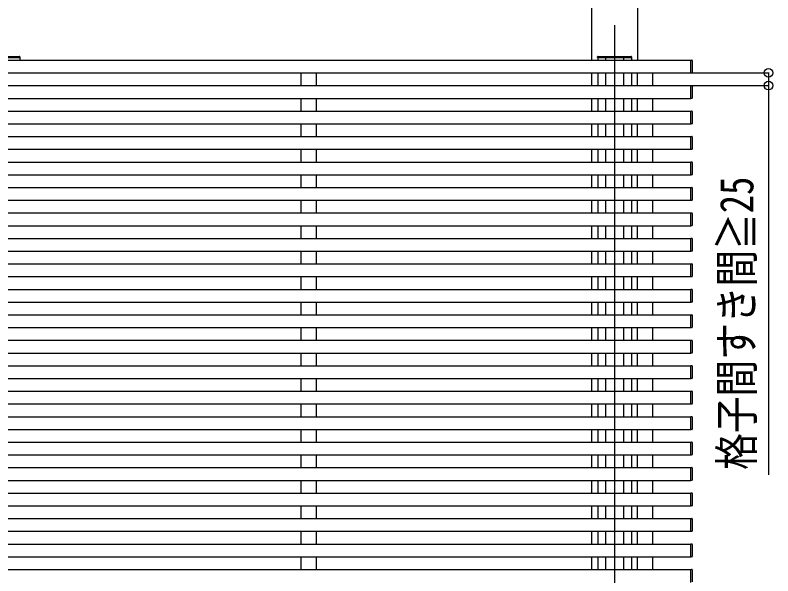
# Model space of a CAD drawing. Units: millimetres, scale not verified. Extents: x -8410 to 8410, y -5940 to 5940.
# Drawn here: x -3212 to -1723, y -2186 to -1086 of the extents above; entities that cross this region are included whole.
import ezdxf
from ezdxf.enums import TextEntityAlignment as Align

# ---------------------------------------------------------------- set-up
doc = ezdxf.new("R2010")
doc.units = ezdxf.units.MM
doc.header["$LTSCALE"] = 30
for name, color, linetype in [('0-2_YKK_12', 2, 'Continuous'), ('0-3_YKK_13', 4, 'Continuous'), ('0-4_YKK_A1', 4, 'Continuous'), ('0-5_YKK_D', 6, 'Continuous')]:
    doc.layers.add(name, color=color, linetype=linetype)
doc.styles.add('ＭＳ ゴシック', font='')
doc.styles.get('ＭＳ ゴシック').set_extended_font_data('MS Gothic')

msp = doc.modelspace()

# ---------------------------------------------------------------- linework, layer by layer
at = {"layer": '0-2_YKK_12'}
msp.add_line((-2033.79, -1105.26), (-2033.79, -4119.37), dxfattribs=at)
at = {"layer": '0-3_YKK_13'}
for p, q in [((-3267.79, -1168.97), (-3203.79, -1168.97)), ((-3267.7, -1166.47), (-3203.88, -1166.47)), ((-3203.88, -1166.47), (-3203.38, -1166.47)), ((-3202.29, -1168.97), (-3203.79, -1168.97)), ((-3202.39, -1167.41), (-3202.29, -1168.97)), ((-2066.2, -1166.47), (-2065.7, -1166.47)), ((-2065.79, -1168.97), (-2001.79, -1168.97)), ((-2065.7, -1166.47), (-2001.88, -1166.47)), ((-2001.88, -1166.47), (-2001.38, -1166.47)), ((-2000.29, -1168.97), (-2001.79, -1168.97)), ((-2000.39, -1167.41), (-2000.29, -1168.97))]:
    msp.add_line(p, q, dxfattribs=at)
msp.add_lwpolyline([(-2065.79, -1168.97), (-2067.29, -1168.97), (-2067.19, -1167.41)], dxfattribs=at)
for centre, start, end in [((-3203.38, -1167.47), 3.5, 90), ((-2066.2, -1167.47), 90, 176.5), ((-2001.38, -1167.47), 3.5, 90)]:
    msp.add_arc(centre, 1, start, end, dxfattribs=at)
at = {"layer": '0-4_YKK_A1'}
for p, q in [((-2078.99, -754.48), (-2078.99, -1173.97)), ((-1988.59, -754.48), (-1988.59, -1173.97)), ((-4587.79, -1173.97), (-1883.79, -1173.97)), ((-3202.79, -1168.97), (-3202.79, -1173.97)), ((-2066.79, -1168.97), (-2066.79, -1173.97)), ((-2051.29, -1168.97), (-2051.29, -1173.97)), ((-2016.29, -1168.97), (-2016.29, -1173.97)), ((-2000.79, -1168.97), (-2000.79, -1173.97)), ((-1883.79, -1199.27), (-1883.79, -1174.97)), ((-1881.29, -1174.76), (-1881.29, -1175.06)), ((-1881.29, -1175.06), (-1881.29, -1198.18)), ((-4587.79, -1198.97), (-1883.79, -1198.97)), ((-2649.79, -1223.97), (-2649.79, -1198.97)), ((-2619.79, -1223.97), (-2619.79, -1198.97)), ((-2078.99, -1198.97), (-2078.99, -1223.97)), ((-2066.79, -1198.97), (-2066.79, -1223.97)), ((-2051.29, -1198.97), (-2051.29, -1223.97)), ((-2016.29, -1198.97), (-2016.29, -1223.97)), ((-2000.79, -1198.97), (-2000.79, -1223.97)), ((-1988.59, -1223.97), (-1988.59, -1198.97)), ((-1958.59, -1223.97), (-1958.59, -1198.97)), ((-1883.79, -1199.27), (-1883.79, -1197.97)), ((-1882.23, -1199.18), (-1883.79, -1199.27)), ((-1881.29, -1197.88), (-1881.29, -1198.18)), ((-4587.79, -1223.97), (-1883.79, -1223.97)), ((-1883.79, -1249.27), (-1883.79, -1224.97)), ((-1881.29, -1224.76), (-1881.29, -1225.06)), ((-1881.29, -1225.06), (-1881.29, -1248.18)), ((-4587.79, -1248.97), (-1883.79, -1248.97)), ((-2649.79, -1273.97), (-2649.79, -1248.97)), ((-2619.79, -1273.97), (-2619.79, -1248.97)), ((-2078.99, -1248.97), (-2078.99, -1273.97)), ((-2066.79, -1248.97), (-2066.79, -1273.97)), ((-2051.29, -1248.97), (-2051.29, -1273.97)), ((-2016.29, -1248.97), (-2016.29, -1273.97)), ((-2000.79, -1248.97), (-2000.79, -1273.97)), ((-1988.59, -1273.97), (-1988.59, -1248.97)), ((-1958.59, -1273.97), (-1958.59, -1248.97)), ((-1883.79, -1249.27), (-1883.79, -1247.97)), ((-1882.23, -1249.18), (-1883.79, -1249.27)), ((-1881.29, -1247.88), (-1881.29, -1248.18)), ((-4587.79, -1273.97), (-1883.79, -1273.97)), ((-1883.79, -1299.27), (-1883.79, -1274.97)), ((-1881.29, -1274.76), (-1881.29, -1275.06)), ((-1881.29, -1275.06), (-1881.29, -1298.18)), ((-4587.79, -1298.97), (-1883.79, -1298.97)), ((-2649.79, -1323.97), (-2649.79, -1298.97)), ((-2619.79, -1323.97), (-2619.79, -1298.97)), ((-2078.99, -1298.97), (-2078.99, -1323.97)), ((-2066.79, -1298.97), (-2066.79, -1323.97)), ((-2051.29, -1298.97), (-2051.29, -1323.97)), ((-2016.29, -1298.97), (-2016.29, -1323.97)), ((-2000.79, -1298.97), (-2000.79, -1323.97)), ((-1988.59, -1323.97), (-1988.59, -1298.97)), ((-1958.59, -1323.97), (-1958.59, -1298.97)), ((-1883.79, -1299.27), (-1883.79, -1297.97)), ((-1882.23, -1299.18), (-1883.79, -1299.27)), ((-1881.29, -1297.88), (-1881.29, -1298.18)), ((-4587.79, -1323.97), (-1883.79, -1323.97)), ((-1883.79, -1349.27), (-1883.79, -1324.97)), ((-1881.29, -1324.76), (-1881.29, -1325.06)), ((-1881.29, -1325.06), (-1881.29, -1348.18)), ((-4587.79, -1348.97), (-1883.79, -1348.97)), ((-2649.79, -1373.97), (-2649.79, -1348.97)), ((-2619.79, -1373.97), (-2619.79, -1348.97)), ((-2078.99, -1348.97), (-2078.99, -1373.97)), ((-2066.79, -1348.97), (-2066.79, -1373.97)), ((-2051.29, -1348.97), (-2051.29, -1373.97)), ((-2016.29, -1348.97), (-2016.29, -1373.97)), ((-2000.79, -1348.97), (-2000.79, -1373.97)), ((-1988.59, -1373.97), (-1988.59, -1348.97)), ((-1958.59, -1373.97), (-1958.59, -1348.97)), ((-1883.79, -1349.27), (-1883.79, -1347.97)), ((-1882.23, -1349.18), (-1883.79, -1349.27)), ((-1881.29, -1347.88), (-1881.29, -1348.18)), ((-4587.79, -1373.97), (-1883.79, -1373.97)), ((-1883.79, -1399.27), (-1883.79, -1374.97)), ((-1881.29, -1374.76), (-1881.29, -1375.06)), ((-1881.29, -1375.06), (-1881.29, -1398.18)), ((-4587.79, -1398.97), (-1883.79, -1398.97)), ((-2649.79, -1423.97), (-2649.79, -1398.97)), ((-2619.79, -1423.97), (-2619.79, -1398.97)), ((-2078.99, -1398.97), (-2078.99, -1423.97)), ((-2066.79, -1398.97), (-2066.79, -1423.97)), ((-2051.29, -1398.97), (-2051.29, -1423.97)), ((-2016.29, -1398.97), (-2016.29, -1423.97)), ((-2000.79, -1398.97), (-2000.79, -1423.97)), ((-1988.59, -1423.97), (-1988.59, -1398.97)), ((-1958.59, -1423.97), (-1958.59, -1398.97)), ((-1883.79, -1399.27), (-1883.79, -1397.97)), ((-1882.23, -1399.18), (-1883.79, -1399.27)), ((-1881.29, -1397.88), (-1881.29, -1398.18)), ((-4587.79, -1423.97), (-1883.79, -1423.97)), ((-1883.79, -1449.27), (-1883.79, -1424.97)), ((-1881.29, -1424.76), (-1881.29, -1425.06)), ((-1881.29, -1425.06), (-1881.29, -1448.18)), ((-4587.79, -1448.97), (-1883.79, -1448.97)), ((-2649.79, -1473.97), (-2649.79, -1448.97)), ((-2619.79, -1473.97), (-2619.79, -1448.97)), ((-2078.99, -1448.97), (-2078.99, -1473.97)), ((-2066.79, -1448.97), (-2066.79, -1473.97)), ((-2051.29, -1448.97), (-2051.29, -1473.97)), ((-2016.29, -1448.97), (-2016.29, -1473.97)), ((-2000.79, -1448.97), (-2000.79, -1473.97)), ((-1988.59, -1473.97), (-1988.59, -1448.97)), ((-1958.59, -1473.97), (-1958.59, -1448.97)), ((-1883.79, -1449.27), (-1883.79, -1447.97)), ((-1882.23, -1449.18), (-1883.79, -1449.27)), ((-1881.29, -1447.88), (-1881.29, -1448.18)), ((-4587.79, -1473.97), (-1883.79, -1473.97)), ((-1883.79, -1499.27), (-1883.79, -1474.97)), ((-1881.29, -1474.76), (-1881.29, -1475.06)), ((-1881.29, -1475.06), (-1881.29, -1498.18)), ((-4587.79, -1498.97), (-1883.79, -1498.97)), ((-2649.79, -1523.97), (-2649.79, -1498.97)), ((-2619.79, -1523.97), (-2619.79, -1498.97)), ((-2078.99, -1498.97), (-2078.99, -1523.97)), ((-2066.79, -1498.97), (-2066.79, -1523.97)), ((-2051.29, -1498.97), (-2051.29, -1523.97)), ((-2016.29, -1498.97), (-2016.29, -1523.97)), ((-2000.79, -1498.97), (-2000.79, -1523.97)), ((-1988.59, -1523.97), (-1988.59, -1498.97)), ((-1958.59, -1523.97), (-1958.59, -1498.97)), ((-1883.79, -1499.27), (-1883.79, -1497.97)), ((-1882.23, -1499.18), (-1883.79, -1499.27)), ((-1881.29, -1497.88), (-1881.29, -1498.18)), ((-4587.79, -1523.97), (-1883.79, -1523.97)), ((-1883.79, -1549.27), (-1883.79, -1524.97)), ((-1881.29, -1524.76), (-1881.29, -1525.06)), ((-1881.29, -1525.06), (-1881.29, -1548.18)), ((-1883.79, -1549.27), (-1883.79, -1547.97)), ((-1881.29, -1547.88), (-1881.29, -1548.18)), ((-4587.79, -1548.97), (-1883.79, -1548.97)), ((-2649.79, -1573.97), (-2649.79, -1548.97)), ((-2619.79, -1573.97), (-2619.79, -1548.97)), ((-2078.99, -1548.97), (-2078.99, -1573.97)), ((-2066.79, -1548.97), (-2066.79, -1573.97)), ((-2051.29, -1548.97), (-2051.29, -1573.97)), ((-2016.29, -1548.97), (-2016.29, -1573.97)), ((-2000.79, -1548.97), (-2000.79, -1573.97)), ((-1988.59, -1573.97), (-1988.59, -1548.97)), ((-1958.59, -1573.97), (-1958.59, -1548.97)), ((-1882.23, -1549.18), (-1883.79, -1549.27)), ((-4587.79, -1573.97), (-1883.79, -1573.97)), ((-1883.79, -1599.27), (-1883.79, -1574.97)), ((-1881.29, -1574.76), (-1881.29, -1575.06)), ((-1881.29, -1575.06), (-1881.29, -1598.18)), ((-4587.79, -1598.97), (-1883.79, -1598.97)), ((-2649.79, -1623.97), (-2649.79, -1598.97)), ((-2619.79, -1623.97), (-2619.79, -1598.97)), ((-2078.99, -1598.97), (-2078.99, -1623.97)), ((-2066.79, -1598.97), (-2066.79, -1623.97)), ((-2051.29, -1598.97), (-2051.29, -1623.97)), ((-2016.29, -1598.97), (-2016.29, -1623.97)), ((-2000.79, -1598.97), (-2000.79, -1623.97)), ((-1988.59, -1623.97), (-1988.59, -1598.97)), ((-1958.59, -1623.97), (-1958.59, -1598.97)), ((-1883.79, -1599.27), (-1883.79, -1597.97)), ((-1882.23, -1599.18), (-1883.79, -1599.27)), ((-1881.29, -1597.88), (-1881.29, -1598.18)), ((-4587.79, -1623.97), (-1883.79, -1623.97)), ((-1883.79, -1649.27), (-1883.79, -1624.97)), ((-1881.29, -1624.76), (-1881.29, -1625.06)), ((-1881.29, -1625.06), (-1881.29, -1648.18)), ((-4587.79, -1648.97), (-1883.79, -1648.97)), ((-2649.79, -1673.97), (-2649.79, -1648.97)), ((-2619.79, -1673.97), (-2619.79, -1648.97)), ((-2078.99, -1648.97), (-2078.99, -1673.97)), ((-2066.79, -1648.97), (-2066.79, -1673.97)), ((-2051.29, -1648.97), (-2051.29, -1673.97)), ((-2016.29, -1648.97), (-2016.29, -1673.97)), ((-2000.79, -1648.97), (-2000.79, -1673.97)), ((-1988.59, -1673.97), (-1988.59, -1648.97)), ((-1958.59, -1673.97), (-1958.59, -1648.97)), ((-1883.79, -1649.27), (-1883.79, -1647.97)), ((-1882.23, -1649.18), (-1883.79, -1649.27)), ((-1881.29, -1647.88), (-1881.29, -1648.18)), ((-4587.79, -1673.97), (-1883.79, -1673.97)), ((-1883.79, -1699.27), (-1883.79, -1674.97)), ((-1881.29, -1674.76), (-1881.29, -1675.06)), ((-1881.29, -1675.06), (-1881.29, -1698.18)), ((-4587.79, -1698.97), (-1883.79, -1698.97)), ((-2649.79, -1723.97), (-2649.79, -1698.97)), ((-2619.79, -1723.97), (-2619.79, -1698.97)), ((-2078.99, -1698.97), (-2078.99, -1723.97)), ((-2066.79, -1698.97), (-2066.79, -1723.97)), ((-2051.29, -1698.97), (-2051.29, -1723.97)), ((-2016.29, -1698.97), (-2016.29, -1723.97)), ((-2000.79, -1698.97), (-2000.79, -1723.97)), ((-1988.59, -1723.97), (-1988.59, -1698.97)), ((-1958.59, -1723.97), (-1958.59, -1698.97)), ((-1883.79, -1699.27), (-1883.79, -1697.97)), ((-1882.23, -1699.18), (-1883.79, -1699.27)), ((-1881.29, -1697.88), (-1881.29, -1698.18)), ((-4587.79, -1723.97), (-1883.79, -1723.97)), ((-1883.79, -1749.27), (-1883.79, -1724.97)), ((-1881.29, -1724.76), (-1881.29, -1725.06)), ((-1881.29, -1725.06), (-1881.29, -1748.18)), ((-4587.79, -1748.97), (-1883.79, -1748.97)), ((-2649.79, -1773.97), (-2649.79, -1748.97)), ((-2619.79, -1773.97), (-2619.79, -1748.97)), ((-2078.99, -1748.97), (-2078.99, -1773.97)), ((-2066.79, -1748.97), (-2066.79, -1773.97)), ((-2051.29, -1748.97), (-2051.29, -1773.97)), ((-2016.29, -1748.97), (-2016.29, -1773.97)), ((-2000.79, -1748.97), (-2000.79, -1773.97)), ((-1988.59, -1773.97), (-1988.59, -1748.97)), ((-1958.59, -1773.97), (-1958.59, -1748.97)), ((-1883.79, -1749.27), (-1883.79, -1747.97)), ((-1882.23, -1749.18), (-1883.79, -1749.27)), ((-1881.29, -1747.88), (-1881.29, -1748.18)), ((-4587.79, -1773.97), (-1883.79, -1773.97)), ((-1883.79, -1799.27), (-1883.79, -1774.97)), ((-1881.29, -1774.76), (-1881.29, -1775.06)), ((-1881.29, -1775.06), (-1881.29, -1798.18)), ((-4587.79, -1798.97), (-1883.79, -1798.97)), ((-2649.79, -1823.97), (-2649.79, -1798.97)), ((-2619.79, -1823.97), (-2619.79, -1798.97)), ((-2078.99, -1798.97), (-2078.99, -1823.97)), ((-2066.79, -1798.97), (-2066.79, -1823.97)), ((-2051.29, -1798.97), (-2051.29, -1823.97)), ((-2016.29, -1798.97), (-2016.29, -1823.97)), ((-2000.79, -1798.97), (-2000.79, -1823.97)), ((-1988.59, -1823.97), (-1988.59, -1798.97)), ((-1958.59, -1823.97), (-1958.59, -1798.97)), ((-1883.79, -1799.27), (-1883.79, -1797.97)), ((-1882.23, -1799.18), (-1883.79, -1799.27)), ((-1881.29, -1797.88), (-1881.29, -1798.18)), ((-4587.79, -1823.97), (-1883.79, -1823.97)), ((-1883.79, -1849.27), (-1883.79, -1824.97)), ((-1881.29, -1824.76), (-1881.29, -1825.06)), ((-1881.29, -1825.06), (-1881.29, -1848.18)), ((-4587.79, -1848.97), (-1883.79, -1848.97)), ((-2649.79, -1873.97), (-2649.79, -1848.97)), ((-2619.79, -1873.97), (-2619.79, -1848.97)), ((-2078.99, -1848.97), (-2078.99, -1873.97)), ((-2066.79, -1848.97), (-2066.79, -1873.97)), ((-2051.29, -1848.97), (-2051.29, -1873.97)), ((-2016.29, -1848.97), (-2016.29, -1873.97)), ((-2000.79, -1848.97), (-2000.79, -1873.97)), ((-1988.59, -1873.97), (-1988.59, -1848.97)), ((-1958.59, -1873.97), (-1958.59, -1848.97)), ((-1883.79, -1849.27), (-1883.79, -1847.97)), ((-1882.23, -1849.18), (-1883.79, -1849.27)), ((-1881.29, -1847.88), (-1881.29, -1848.18)), ((-4587.79, -1873.97), (-1883.79, -1873.97)), ((-1883.79, -1899.27), (-1883.79, -1874.97)), ((-1881.29, -1874.76), (-1881.29, -1875.06)), ((-1881.29, -1875.06), (-1881.29, -1898.18)), ((-4587.79, -1898.97), (-1883.79, -1898.97)), ((-2649.79, -1923.97), (-2649.79, -1898.97)), ((-2619.79, -1923.97), (-2619.79, -1898.97)), ((-2078.99, -1898.97), (-2078.99, -1923.97)), ((-2066.79, -1898.97), (-2066.79, -1923.97)), ((-2051.29, -1898.97), (-2051.29, -1923.97)), ((-2016.29, -1898.97), (-2016.29, -1923.97)), ((-2000.79, -1898.97), (-2000.79, -1923.97)), ((-1988.59, -1923.97), (-1988.59, -1898.97)), ((-1958.59, -1923.97), (-1958.59, -1898.97)), ((-1883.79, -1899.27), (-1883.79, -1897.97)), ((-1882.23, -1899.18), (-1883.79, -1899.27)), ((-1881.29, -1897.88), (-1881.29, -1898.18)), ((-4587.79, -1923.97), (-1883.79, -1923.97)), ((-1883.79, -1949.27), (-1883.79, -1924.97)), ((-1881.29, -1924.76), (-1881.29, -1925.06)), ((-1881.29, -1925.06), (-1881.29, -1948.18)), ((-4587.79, -1948.97), (-1883.79, -1948.97)), ((-2649.79, -1973.97), (-2649.79, -1948.97)), ((-2619.79, -1973.97), (-2619.79, -1948.97)), ((-2078.99, -1948.97), (-2078.99, -1973.97)), ((-2066.79, -1948.97), (-2066.79, -1973.97)), ((-2051.29, -1948.97), (-2051.29, -1973.97)), ((-2016.29, -1948.97), (-2016.29, -1973.97)), ((-2000.79, -1948.97), (-2000.79, -1973.97)), ((-1988.59, -1973.97), (-1988.59, -1948.97)), ((-1958.59, -1973.97), (-1958.59, -1948.97)), ((-1883.79, -1949.27), (-1883.79, -1947.97)), ((-1882.23, -1949.18), (-1883.79, -1949.27)), ((-1881.29, -1947.88), (-1881.29, -1948.18)), ((-4587.79, -1973.97), (-1883.79, -1973.97)), ((-1883.79, -1999.27), (-1883.79, -1974.97)), ((-1881.29, -1974.76), (-1881.29, -1975.06)), ((-1881.29, -1975.06), (-1881.29, -1998.18)), ((-4587.79, -1998.97), (-1883.79, -1998.97)), ((-2649.79, -2023.97), (-2649.79, -1998.97)), ((-2619.79, -2023.97), (-2619.79, -1998.97)), ((-2078.99, -1998.97), (-2078.99, -2023.97)), ((-2066.79, -1998.97), (-2066.79, -2023.97)), ((-2051.29, -1998.97), (-2051.29, -2023.97)), ((-2016.29, -1998.97), (-2016.29, -2023.97)), ((-2000.79, -1998.97), (-2000.79, -2023.97)), ((-1988.59, -2023.97), (-1988.59, -1998.97)), ((-1958.59, -2023.97), (-1958.59, -1998.97)), ((-1883.79, -1999.27), (-1883.79, -1997.97)), ((-1882.23, -1999.18), (-1883.79, -1999.27)), ((-1881.29, -1997.88), (-1881.29, -1998.18)), ((-4587.79, -2023.97), (-1883.79, -2023.97)), ((-1883.79, -2049.27), (-1883.79, -2024.97)), ((-1881.29, -2024.76), (-1881.29, -2025.06)), ((-1881.29, -2025.06), (-1881.29, -2048.18)), ((-4587.79, -2048.97), (-1883.79, -2048.97)), ((-2649.79, -2073.97), (-2649.79, -2048.97)), ((-2619.79, -2073.97), (-2619.79, -2048.97)), ((-2078.99, -2048.97), (-2078.99, -2073.97)), ((-2066.79, -2048.97), (-2066.79, -2073.97)), ((-2051.29, -2048.97), (-2051.29, -2073.97)), ((-2016.29, -2048.97), (-2016.29, -2073.97)), ((-2000.79, -2048.97), (-2000.79, -2073.97)), ((-1988.59, -2073.97), (-1988.59, -2048.97)), ((-1958.59, -2073.97), (-1958.59, -2048.97)), ((-1883.79, -2049.27), (-1883.79, -2047.97)), ((-1882.23, -2049.18), (-1883.79, -2049.27)), ((-1881.29, -2047.88), (-1881.29, -2048.18)), ((-4587.79, -2073.97), (-1883.79, -2073.97)), ((-1883.79, -2099.27), (-1883.79, -2074.97)), ((-1881.29, -2074.76), (-1881.29, -2075.06)), ((-1881.29, -2075.06), (-1881.29, -2098.18)), ((-4587.79, -2098.97), (-1883.79, -2098.97)), ((-2649.79, -2123.97), (-2649.79, -2098.97)), ((-2619.79, -2123.97), (-2619.79, -2098.97)), ((-2078.99, -2098.97), (-2078.99, -2123.97)), ((-2066.79, -2098.97), (-2066.79, -2123.97)), ((-2051.29, -2098.97), (-2051.29, -2123.97)), ((-2016.29, -2098.97), (-2016.29, -2123.97)), ((-2000.79, -2098.97), (-2000.79, -2123.97)), ((-1988.59, -2123.97), (-1988.59, -2098.97)), ((-1958.59, -2123.97), (-1958.59, -2098.97)), ((-1883.79, -2099.27), (-1883.79, -2097.97)), ((-1882.23, -2099.18), (-1883.79, -2099.27)), ((-1881.29, -2097.88), (-1881.29, -2098.18)), ((-4587.79, -2123.97), (-1883.79, -2123.97)), ((-1883.79, -2149.27), (-1883.79, -2124.97)), ((-1881.29, -2124.76), (-1881.29, -2125.06)), ((-1881.29, -2125.06), (-1881.29, -2148.18)), ((-4587.79, -2148.97), (-1883.79, -2148.97)), ((-2649.79, -2173.97), (-2649.79, -2148.97)), ((-2619.79, -2173.97), (-2619.79, -2148.97)), ((-2078.99, -2148.97), (-2078.99, -2173.97)), ((-2066.79, -2148.97), (-2066.79, -2173.97)), ((-2051.29, -2148.97), (-2051.29, -2173.97)), ((-2016.29, -2148.97), (-2016.29, -2173.97)), ((-2000.79, -2148.97), (-2000.79, -2173.97)), ((-1988.59, -2173.97), (-1988.59, -2148.97)), ((-1958.59, -2173.97), (-1958.59, -2148.97)), ((-1883.79, -2149.27), (-1883.79, -2147.97)), ((-1882.23, -2149.18), (-1883.79, -2149.27)), ((-1881.29, -2147.88), (-1881.29, -2148.18)), ((-4587.79, -2173.97), (-1883.79, -2173.97)), ((-1883.79, -2199.27), (-1883.79, -2174.97)), ((-1881.29, -2174.76), (-1881.29, -2175.06)), ((-1881.29, -2175.06), (-1881.29, -2198.18))]:
    msp.add_line(p, q, dxfattribs=at)
for points in [[(-1883.79, -1174.97), (-1883.79, -1173.67), (-1882.23, -1173.77)], [(-1883.79, -1224.97), (-1883.79, -1223.67), (-1882.23, -1223.77)], [(-1883.79, -1274.97), (-1883.79, -1273.67), (-1882.23, -1273.77)], [(-1883.79, -1324.97), (-1883.79, -1323.67), (-1882.23, -1323.77)], [(-1883.79, -1374.97), (-1883.79, -1373.67), (-1882.23, -1373.77)], [(-1883.79, -1424.97), (-1883.79, -1423.67), (-1882.23, -1423.77)], [(-1883.79, -1474.97), (-1883.79, -1473.67), (-1882.23, -1473.77)], [(-1883.79, -1524.97), (-1883.79, -1523.67), (-1882.23, -1523.77)], [(-1883.79, -1574.97), (-1883.79, -1573.67), (-1882.23, -1573.77)], [(-1883.79, -1624.97), (-1883.79, -1623.67), (-1882.23, -1623.77)], [(-1883.79, -1674.97), (-1883.79, -1673.67), (-1882.23, -1673.77)], [(-1883.79, -1724.97), (-1883.79, -1723.67), (-1882.23, -1723.77)], [(-1883.79, -1774.97), (-1883.79, -1773.67), (-1882.23, -1773.77)], [(-1883.79, -1824.97), (-1883.79, -1823.67), (-1882.23, -1823.77)], [(-1883.79, -1874.97), (-1883.79, -1873.67), (-1882.23, -1873.77)], [(-1883.79, -1924.97), (-1883.79, -1923.67), (-1882.23, -1923.77)], [(-1883.79, -1974.97), (-1883.79, -1973.67), (-1882.23, -1973.77)], [(-1883.79, -2024.97), (-1883.79, -2023.67), (-1882.23, -2023.77)], [(-1883.79, -2074.97), (-1883.79, -2073.67), (-1882.23, -2073.77)], [(-1883.79, -2124.97), (-1883.79, -2123.67), (-1882.23, -2123.77)], [(-1883.79, -2174.97), (-1883.79, -2173.67), (-1882.23, -2173.77)]]:
    msp.add_lwpolyline(points, dxfattribs=at)
for centre, start, end in [((-1882.29, -1174.76), 0, 86.5), ((-1882.29, -1198.18), 273.5, 0), ((-1882.29, -1224.76), 0, 86.5), ((-1882.29, -1248.18), 273.5, 0), ((-1882.29, -1274.76), 0, 86.5), ((-1882.29, -1298.18), 273.5, 0), ((-1882.29, -1324.76), 0, 86.5), ((-1882.29, -1348.18), 273.5, 0), ((-1882.29, -1374.76), 0, 86.5), ((-1882.29, -1398.18), 273.5, 0), ((-1882.29, -1424.76), 0, 86.5), ((-1882.29, -1448.18), 273.5, 0), ((-1882.29, -1474.76), 0, 86.5), ((-1882.29, -1498.18), 273.5, 0), ((-1882.29, -1524.76), 0, 86.5), ((-1882.29, -1548.18), 273.5, 0), ((-1882.29, -1574.76), 0, 86.5), ((-1882.29, -1598.18), 273.5, 0), ((-1882.29, -1624.76), 0, 86.5), ((-1882.29, -1648.18), 273.5, 0), ((-1882.29, -1674.76), 0, 86.5), ((-1882.29, -1698.18), 273.5, 0), ((-1882.29, -1724.76), 0, 86.5), ((-1882.29, -1748.18), 273.5, 0), ((-1882.29, -1774.76), 0, 86.5), ((-1882.29, -1798.18), 273.5, 0), ((-1882.29, -1824.76), 0, 86.5), ((-1882.29, -1848.18), 273.5, 0), ((-1882.29, -1874.76), 0, 86.5), ((-1882.29, -1898.18), 273.5, 0), ((-1882.29, -1924.76), 0, 86.5), ((-1882.29, -1948.18), 273.5, 0), ((-1882.29, -1974.76), 0, 86.5), ((-1882.29, -1998.18), 273.5, 0), ((-1882.29, -2024.76), 0, 86.5), ((-1882.29, -2048.18), 273.5, 0), ((-1882.29, -2074.76), 0, 86.5), ((-1882.29, -2098.18), 273.5, 0), ((-1882.29, -2124.76), 0, 86.5), ((-1882.29, -2148.18), 273.5, 0), ((-1882.29, -2174.76), 0, 86.5)]:
    msp.add_arc(centre, 1, start, end, dxfattribs=at)
at = {"layer": '0-5_YKK_D'}
for p, q in [((-1882.84, -1198.93), (-1730.21, -1198.93)), ((-1882.84, -1223.93), (-1730.21, -1223.93))]:
    msp.add_line(p, q, dxfattribs=at)
msp.add_lwpolyline([(-1731.21, -1198.93), (-1731.21, -1223.93), (-1731.21, -1988.33)], dxfattribs=at)
for centre in [(-1731.21, -1198.93), (-1731.21, -1223.93)]:
    msp.add_circle(centre, 8.5, dxfattribs=at)

# ---------------------------------------------------------------- texts
at = {"layer": '0-5_YKK_D', "style": 'ＭＳ ゴシック', "width": 0.8}
msp.add_text('格子間すき間≧25', height=65.98, rotation=90, dxfattribs=at).set_placement((-1741.21, -1978.33), align=Align.BOTTOM_LEFT)

doc.saveas('drawing.dxf')
